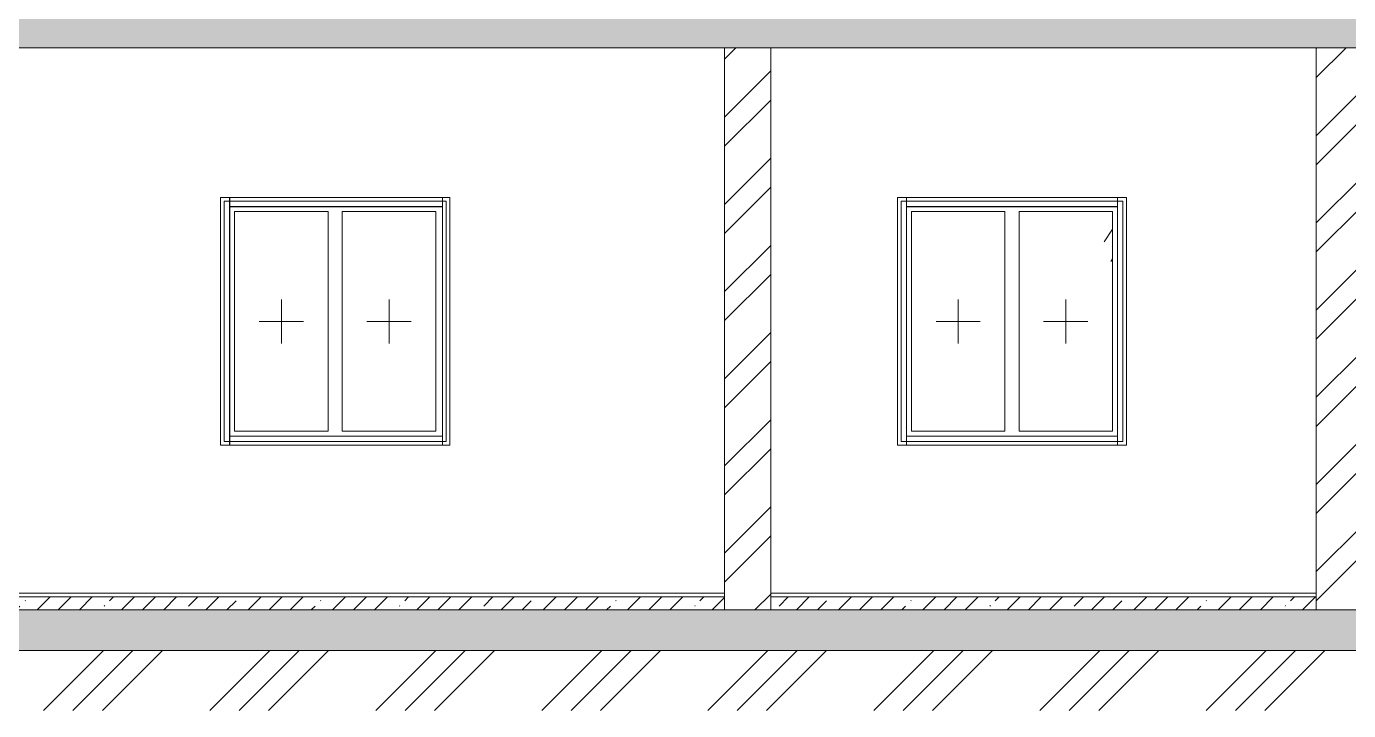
# Model space of a CAD drawing. Header units: millimetres. Extents: x -515342 to 330399, y -224905 to 507333.
# Drawn here: x 150181 to 157331, y 84097 to 87797 of the extents above; entities that cross this region are included whole.
import ezdxf

# ---------------------------------------------------------------- set-up
doc = ezdxf.new("R2010")
doc.units = ezdxf.units.MM
doc.linetypes.add('ASVP_Штриховая_ш2 п1', pattern=[3, 2, -1])
doc.layers.get('0').update_dxf_attribs({"lineweight": 0})
for name, color, linetype, lineweight in [('Витраж', 7, 'Continuous', 0), ('Линии', 7, 'Continuous', 0), ('Окна', 7, 'Continuous', 0), ('Окна открывание', 7, 'Continuous', 0), ('Перекрытие', 7, 'Continuous', 0), ('Стены внутренние', 7, 'Continuous', 0), ('Стены перегородки', 7, 'Continuous', 0), ('Узлы', 7, 'Continuous', 0)]:
    doc.layers.add(name, color=color, linetype=linetype, lineweight=lineweight)
pattern_1 = [(236.31, (49717.4, 8823.7), (-1777.996, -3556.002), [641.07, -5769.6]), (236.31, (49752.95, 8717), (-1777.996, -3556.002), [384.64, -6026.03]), (236.31, (49539.6, 8717), (-1777.996, -3556.002), [384.64, -6026.03])]
pattern_2 = [(45, (136801.12, 95610.5), (-224.5064, 224.5064), []), (45, (137025.63, 95610.5), (-224.5064, 224.5064), [396.875, -79.375, 3.353, -76.022])]
pattern_3 = [(45, (136801.12, 95610.5), (-235.7317, 235.7317), []), (45, (136958.28, 95610.5), (-235.7317, 235.7317), [])]
pattern_4 = [(45, (136801.12, 95610.5), (-114.0493, 114.0493), []), (45, (136915.17, 95610.5), (-114.0493, 114.0493), [201.613, -40.323, 3.353, -36.97])]

# ---------------------------------------------------------------- blocks, each defined once
blk = doc.blocks.new('Окно_ПВХ_2Створки - АР_Окно_ОП_1200_h_х1300_2ст-V98-О_АР_П_Разрез 1-1')
at = {"layer": 'Окна открывание'}
h = blk.add_hatch(dxfattribs=at)
h.set_pattern_fill('FP_5', color=256, style=0, pattern_type=2)
h.set_pattern_definition(pattern_1)
h.paths.add_polyline_path([(66815.9, -2424), (67321.9, -2424), (67321.9, -1236), (66815.9, -1236), (66815.9, -2366)])
h = blk.add_hatch(dxfattribs=at)
h.set_pattern_fill('FP_5', color=256, style=0, pattern_type=2)
h.set_pattern_definition(pattern_1)
h.paths.add_polyline_path([(67397.9, -2424), (67903.9, -2424), (67903.9, -1236), (67397.9, -1236), (67397.9, -2416.4)])
at = {"layer": 'Окна', "color": 253, "true_color": 0xaaaaaa}
for p, q in [((66759.9, -1180), (66788.9, -1180)), ((66759.9, -1180), (66759.9, -2480)), ((66759.9, -2480), (66759.9, -1180)), ((66759.9, -1180), (66788.9, -1180)), ((66789.9, -1180), (67929.9, -1180)), ((66789.9, -1180), (67929.9, -1180)), ((67930.9, -1180), (67959.9, -1180)), ((67930.9, -1180), (67959.9, -1180)), ((67959.9, -1180), (67959.9, -2480)), ((67959.9, -1180), (67959.9, -2480)), ((67321.9, -1236), (66815.9, -1236)), ((66815.9, -1236), (66815.9, -2424)), ((67321.9, -1236), (67321.9, -2424)), ((67397.9, -1236), (67397.9, -2424)), ((67903.9, -1236), (67397.9, -1236)), ((67903.9, -2424), (67903.9, -1236)), ((66815.9, -2424), (67321.9, -2424)), ((67397.9, -2424), (67903.9, -2424)), ((66788.9, -2480), (66759.9, -2480)), ((66788.9, -2480), (66759.9, -2480)), ((67929.9, -2480), (66789.9, -2480)), ((67929.9, -2480), (66789.9, -2480)), ((67959.9, -2480), (67930.9, -2480)), ((67959.9, -2480), (67930.9, -2480))]:
    blk.add_line(p, q, dxfattribs=at)
at = {"layer": 'Окна открывание', "linetype": 'ASVP_Штриховая_ш2 п1'}
for p, q in [((67068.9, -1950), (67068.9, -1710)), ((67650.9, -1950), (67650.9, -1710)), ((66948.9, -1830), (67188.9, -1830)), ((67530.9, -1830), (67770.9, -1830))]:
    blk.add_line(p, q, dxfattribs=at)
blk = doc.blocks.new('Окно_ПВХ_2Створки - АР_Окно_ОП_1200_h_х1300_2ст-V99-О_АР_П_Разрез 1-1')
at = {"layer": 'Окна открывание'}
h = blk.add_hatch(dxfattribs=at)
h.set_pattern_fill('FP_5', color=256, style=0, pattern_type=2)
h.set_pattern_definition(pattern_1)
h.paths.add_polyline_path([(63155.9, -2424), (63661.9, -2424), (63661.9, -1236), (63155.9, -1236)])
h = blk.add_hatch(dxfattribs=at)
h.set_pattern_fill('FP_5', color=256, style=0, pattern_type=2)
h.set_pattern_definition(pattern_1)
h.paths.add_polyline_path([(63737.9, -2424), (64243.9, -2424), (64243.9, -1236), (63737.9, -1236), (63737.9, -2416.4)])
at = {"layer": 'Окна', "color": 253, "true_color": 0xaaaaaa}
for p, q in [((63099.9, -1180), (63128.9, -1180)), ((63099.9, -1180), (63099.9, -2480)), ((63099.9, -2480), (63099.9, -1180)), ((63099.9, -1180), (63128.9, -1180)), ((63129.9, -1180), (64279.9, -1180)), ((63129.9, -1180), (64279.9, -1180)), ((64280.9, -1180), (64299.9, -1180)), ((64280.9, -1180), (64299.9, -1180)), ((64299.9, -1180), (64299.9, -2480)), ((64299.9, -1180), (64299.9, -2480)), ((63661.9, -1236), (63155.9, -1236)), ((63155.9, -1236), (63155.9, -2424)), ((63661.9, -1236), (63661.9, -2424)), ((63737.9, -1236), (63737.9, -2424)), ((64243.9, -1236), (63737.9, -1236)), ((64243.9, -2424), (64243.9, -1236)), ((63155.9, -2424), (63661.9, -2424)), ((63737.9, -2424), (64243.9, -2424)), ((63128.9, -2480), (63099.9, -2480)), ((63128.9, -2480), (63099.9, -2480)), ((64279.9, -2480), (63129.9, -2480)), ((64279.9, -2480), (63129.9, -2480)), ((64299.9, -2480), (64280.9, -2480)), ((64299.9, -2480), (64280.9, -2480))]:
    blk.add_line(p, q, dxfattribs=at)
at = {"layer": 'Окна открывание', "linetype": 'ASVP_Штриховая_ш2 п1'}
for p, q in [((63408.9, -1950), (63408.9, -1710)), ((63990.9, -1950), (63990.9, -1710)), ((63288.9, -1830), (63528.9, -1830)), ((63870.9, -1830), (64110.9, -1830))]:
    blk.add_line(p, q, dxfattribs=at)
blk = doc.blocks.new('Прямоугольный импост - АР_Откос_Металлический_50х330 Серый Правый-10167540-О_АР_П_Разрез 1-1')
at = {"layer": 'Витраж'}
for p, q in [((63129.9, -1210), (63129.9, -1209)), ((63129.9, -1209), (64279.9, -1209)), ((64279.9, -1210), (63129.9, -1210)), ((64279.9, -1209), (64279.9, -1210))]:
    blk.add_line(p, q, dxfattribs=at)
blk = doc.blocks.new('Прямоугольный импост - АР_Откос_Металлический_50х370 Серый Левый-10167541-О_АР_П_Разрез 1-1')
at = {"layer": 'Витраж'}
for p, q in [((63129.9, -2451), (63129.9, -2450)), ((63129.9, -2450), (64279.9, -2450)), ((64279.9, -2451), (63129.9, -2451)), ((64279.9, -2450), (64279.9, -2451))]:
    blk.add_line(p, q, dxfattribs=at)
blk = doc.blocks.new('Прямоугольный импост - АР_Откос_Металлический_50х330 Серый Правый-10167068-О_АР_П_Разрез 1-1')
at = {"layer": 'Витраж'}
for p, q in [((46626.4, -2500), (46626.4, -1160)), ((46627.4, -1160), (46627.4, -2500))]:
    blk.add_line(p, q, dxfattribs=at)
blk = doc.blocks.new('Прямоугольный импост - АР_Откос_Металлический_50х370 Серый Левый-10167069-О_АР_П_Разрез 1-1')
at = {"layer": 'Витраж'}
for p, q in [((45485.4, -2500), (45485.4, -1160)), ((45486.4, -1160), (45486.4, -2500))]:
    blk.add_line(p, q, dxfattribs=at)
blk = doc.blocks.new('Прямоугольный импост - АР_Откос_Металлический_50х330 Серый Правый-10167311-О_АР_П_Разрез 1-1')
at = {"layer": 'Витраж'}
for p, q in [((45486.4, -1210), (45486.4, -1209)), ((45486.4, -1209), (46626.4, -1209)), ((46626.4, -1210), (45486.4, -1210)), ((46626.4, -1209), (46626.4, -1210))]:
    blk.add_line(p, q, dxfattribs=at)
blk = doc.blocks.new('Прямоугольный импост - АР_Откос_Металлический_50х370 Серый Левый-10167312-О_АР_П_Разрез 1-1')
at = {"layer": 'Витраж'}
for p, q in [((45486.4, -2451), (45486.4, -2450)), ((45486.4, -2450), (46626.4, -2450)), ((46626.4, -2451), (45486.4, -2451)), ((46626.4, -2450), (46626.4, -2451))]:
    blk.add_line(p, q, dxfattribs=at)
blk = doc.blocks.new('СД_Люблино_Фасады_rvt-1-О_АР_П_Разрез 1-1')
at = {"layer": 'Стены внутренние'}
for p, q in [((63079.9, -1160), (64319.9, -1160)), ((63079.9, -2500), (63079.9, -1160)), ((64319.9, -1160), (64319.9, -2500)), ((66739.9, -1160), (67979.9, -1160)), ((66739.9, -2500), (66739.9, -1160)), ((67979.9, -1160), (67979.9, -2500)), ((64319.9, -2500), (63079.9, -2500)), ((67979.9, -2500), (66739.9, -2500))]:
    blk.add_line(p, q, dxfattribs=at)
at = {"layer": 'Витраж', "lineweight": 9}
for name, p in [('Прямоугольный импост - АР_Откос_Металлический_50х370 Серый Левый-10167069-О_АР_П_Разрез 1-1', (17643.5, 0)), ('Прямоугольный импост - АР_Откос_Металлический_50х330 Серый Правый-10167540-О_АР_П_Разрез 1-1', (0, 0)), ('Прямоугольный импост - АР_Откос_Металлический_50х330 Серый Правый-10167068-О_АР_П_Разрез 1-1', (17653.5, 0)), ('Прямоугольный импост - АР_Откос_Металлический_50х370 Серый Левый-10167069-О_АР_П_Разрез 1-1', (21303.5, 0)), ('Прямоугольный импост - АР_Откос_Металлический_50х330 Серый Правый-10167311-О_АР_П_Разрез 1-1', (21303.5, 0)), ('Прямоугольный импост - АР_Откос_Металлический_50х330 Серый Правый-10167068-О_АР_П_Разрез 1-1', (21303.5, 0)), ('Прямоугольный импост - АР_Откос_Металлический_50х370 Серый Левый-10167541-О_АР_П_Разрез 1-1', (0, 0)), ('Прямоугольный импост - АР_Откос_Металлический_50х370 Серый Левый-10167312-О_АР_П_Разрез 1-1', (21303.5, 0))]:
    blk.add_blockref(name, p, dxfattribs=at)
at = {"layer": 'Окна', "lineweight": 9}
for name in ['Окно_ПВХ_2Створки - АР_Окно_ОП_1200_h_х1300_2ст-V99-О_АР_П_Разрез 1-1', 'Окно_ПВХ_2Створки - АР_Окно_ОП_1200_h_х1300_2ст-V98-О_АР_П_Разрез 1-1']:
    blk.add_blockref(name, (0, 0), dxfattribs=at)

msp = doc.modelspace()

# ---------------------------------------------------------------- hatches: boundary and pattern name
at = {"layer": 'Перекрытие'}
h = msp.add_hatch(dxfattribs=at)
h.set_pattern_fill('FP_1', color=256, style=0, pattern_type=2)
h.set_pattern_definition(pattern_2)
h.paths.add_polyline_path([(88345.5296, 87681.3929), (189585.5296, 87681.3929), (189585.5296, 87901.3929), (88345.5296, 87901.3929)])
h = msp.add_hatch(dxfattribs=at)
h.set_pattern_fill('FP_19', color=256, style=0, pattern_type=2)
h.set_pattern_definition(pattern_4)
h.paths.add_polyline_path([(150055.5296, 84641.3929), (153955.5296, 84641.3929), (153955.5296, 84711.3929), (150055.5296, 84711.3929)])
h = msp.add_hatch(dxfattribs=at)
h.set_pattern_fill('FP_19', color=256, style=0, pattern_type=2)
h.set_pattern_definition(pattern_4)
h.paths.add_polyline_path([(154205.5296, 84641.3929), (157155.5296, 84641.3929), (157155.5296, 84711.3929), (154205.5296, 84711.3929)])
h = msp.add_hatch(dxfattribs=at)
h.set_pattern_fill('FP_1', color=256, style=0, pattern_type=2)
h.set_pattern_definition(pattern_2)
h.paths.add_polyline_path([(188903.4654, 84421.3929), (189585.5296, 84421.3929), (189585.5296, 84641.3929), (88345.5296, 84641.3929), (88345.5296, 84421.3929), (185588.4, 84421.3929)])
at = {"layer": 'Стены внутренние'}
h = msp.add_hatch(dxfattribs=at)
h.set_pattern_fill('FP_18', color=256, style=0, pattern_type=2)
h.set_pattern_definition(pattern_3)
h.paths.add_polyline_path([(154205.5296, 84641.3929), (154205.5296, 87681.3929), (153955.5296, 87681.3929), (153955.5296, 84641.3929), (154095.2788, 84641.3929)])
h = msp.add_hatch(dxfattribs=at)
h.set_pattern_fill('FP_18', color=256, style=0, pattern_type=2)
h.set_pattern_definition(pattern_3)
h.paths.add_polyline_path([(157405.5296, 84641.3929), (157405.5296, 87681.3929), (157155.5296, 87681.3929), (157155.5296, 84641.3929)])
at = {"layer": 'Узлы'}
h = msp.add_hatch(dxfattribs=at)
h.set_pattern_fill('FP_24', color=256, style=0, pattern_type=2)
h.set_pattern_definition([(45, (136801.1, 95610.5), (-449.013, 449.013), []), (45, (136959.9, 95610.5), (0, 898.0256), []), (45, (136642.4, 95610.5), (0, 898.0256), [])])
h.paths.add_polyline_path([(140835.0172, 84096.9743), (192218.5308, 84096.9743), (192218.5308, 86651.3929), (191985.5296, 86651.3929), (191985.5296, 84951.3929), (190085.5296, 84951.3929), (190085.5296, 84421.3929), (87850.5296, 84421.3929), (87850.5296, 87031.3929), (87745.5296, 87031.3929), (87745.5296, 88231.3929), (86136.4383, 88231.3929), (86136.4383, 84096.9743), (139177.4845, 84096.9743)])

# ---------------------------------------------------------------- linework, layer by layer
at = {"layer": 'Линии'}
msp.add_line((190085.5296, 84421.3929), (87850.5296, 84421.3929), dxfattribs=at)
at = {"layer": 'Перекрытие'}
for p, q in [((143805.5296, 87681.3929), (189585.5296, 87681.3929)), ((153955.5296, 84731.3929), (150055.5296, 84731.3929)), ((157155.5296, 84731.3929), (154205.5296, 84731.3929)), ((153955.5296, 84711.3929), (150055.5296, 84711.3929)), ((153955.5296, 84641.3929), (153955.5296, 84711.3929)), ((154205.5296, 84711.3929), (154205.5296, 84641.3929)), ((157155.5296, 84711.3929), (154205.5296, 84711.3929)), ((157155.5296, 84641.3929), (157155.5296, 84711.3929)), ((88345.5296, 84641.3929), (189585.5296, 84641.3929))]:
    msp.add_line(p, q, dxfattribs=at)
at = {"layer": 'Стены перегородки'}
for p, q in [((153955.5296, 87681.3929), (153955.5296, 84711.3929)), ((154205.5296, 84711.3929), (154205.5296, 87681.3929)), ((157155.5296, 87681.3929), (157155.5296, 84711.3929))]:
    msp.add_line(p, q, dxfattribs=at)

# ---------------------------------------------------------------- block references
msp.add_blockref('СД_Люблино_Фасады_rvt-1-О_АР_П_Разрез 1-1', (88150.5296, 88031.3929))

doc.saveas('drawing.dxf')
